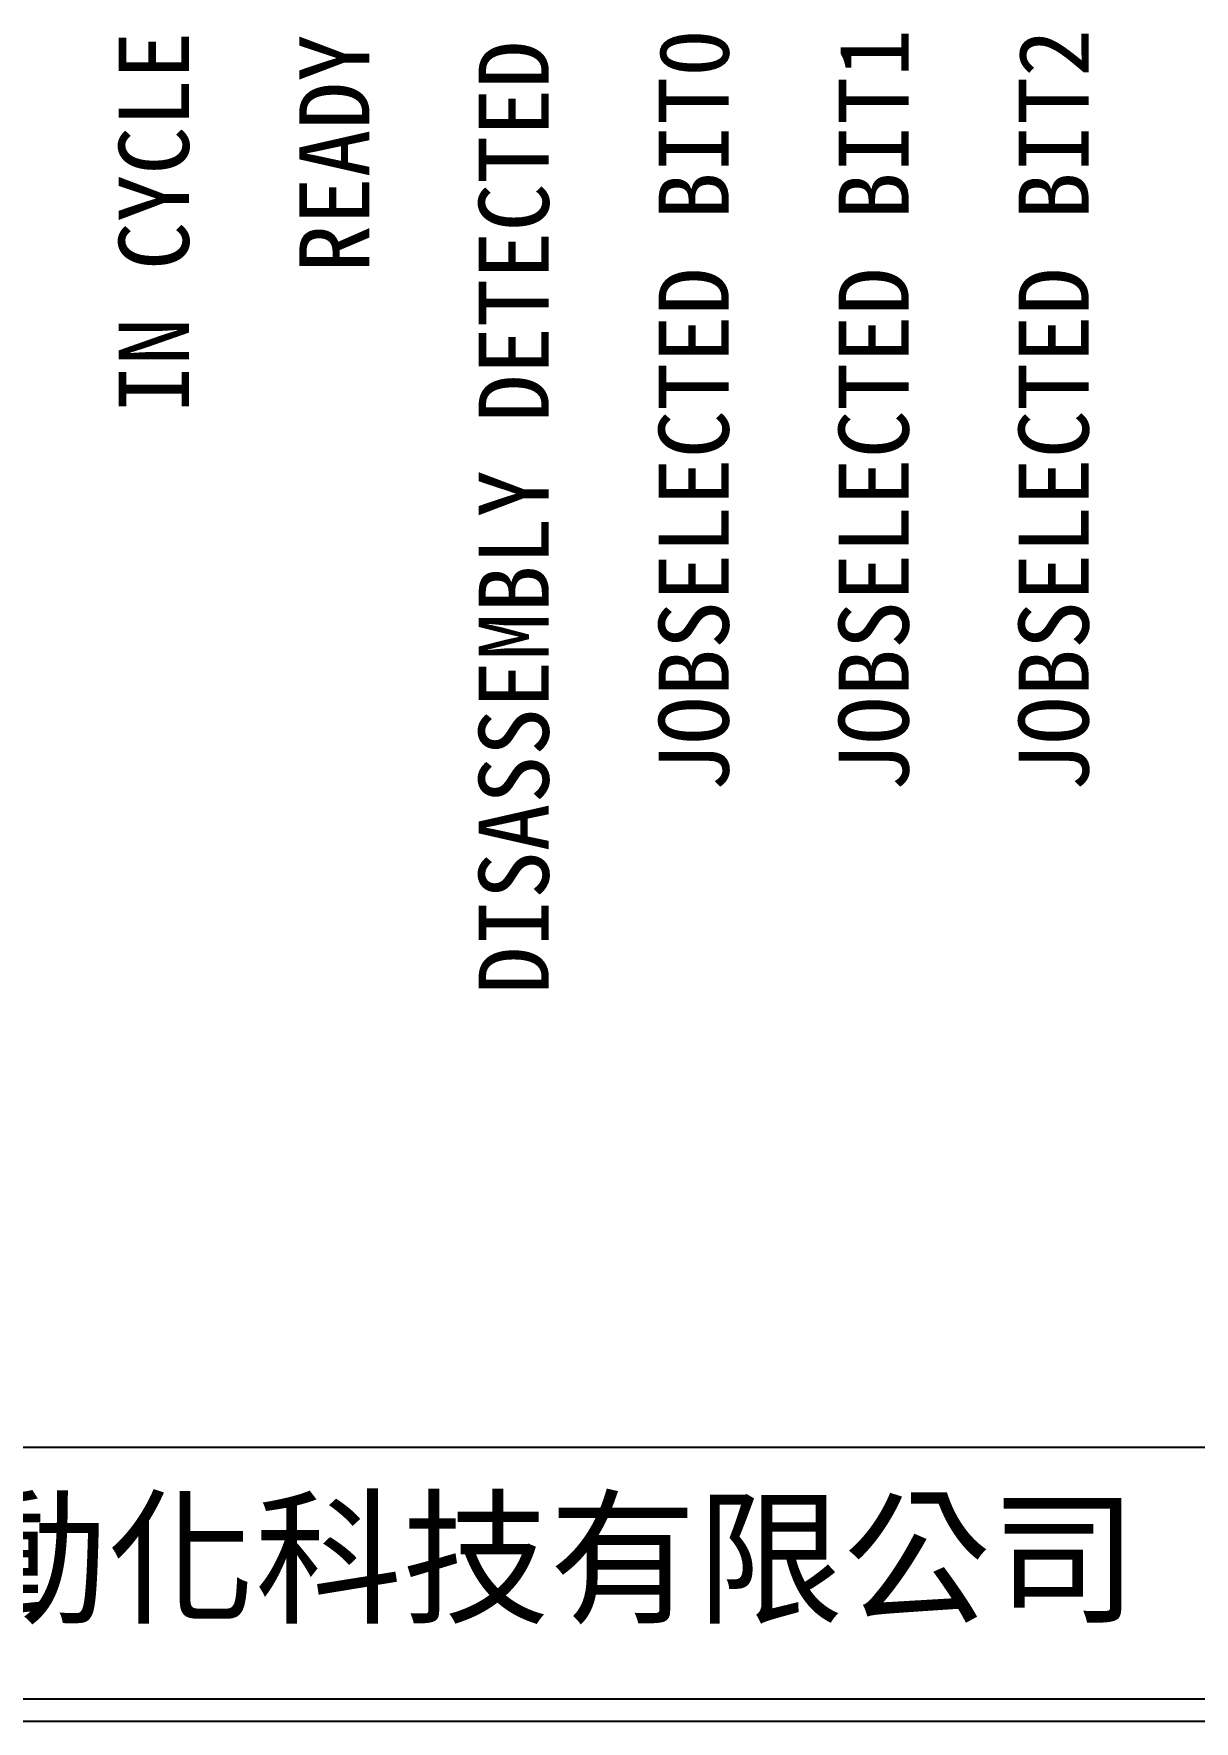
# Model space of a CAD drawing. Extents: x 958 to 1245, y -205 to -1.
# Drawn here: x 1025.1 to 1089.7, y -205 to -111.1 of the extents above; entities that cross this region are included whole.
import ezdxf

# ---------------------------------------------------------------- set-up
doc = ezdxf.new("R2010")
doc.units = 0
doc.layers.add('圖框層', color=7, linetype='CONTINUOUS')
doc.layers.add('標尺寸層', color=3, linetype='CONTINUOUS')
doc.styles.add('CNS', font='romanc.shx', dxfattribs={"bigfont": 'chineset.shx'})
doc.styles.add('STSL', font='kaiu.ttf')

msp = doc.modelspace()

# ---------------------------------------------------------------- linework, layer by layer
at = {"layer": '圖框層', "color": 7}
for p, q in [((959.143, -189.715), (1243.643, -189.715)), ((959.143, -203.715), (1243.643, -203.715)), ((957.893, -204.964), (1244.893, -204.964))]:
    msp.add_line(p, q, dxfattribs=at)

# ---------------------------------------------------------------- texts
at = {"layer": '圖框層', "color": 4, "style": 'STSL'}
msp.add_text('泓陞自動化科技有限公司', height=6, dxfattribs=at).set_placement((996.496, -198.888))
at = {"layer": '標尺寸層', "color": 7, "char_height": 3.9, "attachment_point": 5, "rotation": 90, "style": 'CNS'}
for s, insert, width in [('{\\fDFKai-SB|b0|i0|c136|p65;IN CYCLE}', (1031.821, -121.555), 27.09725), ('{\\fDFKai-SB|b0|i0|c136|p65;READY}', (1041.831, -117.722), 19.43023), ('{\\fDFKai-SB|b0|i0|c136|p65;DISASSEMBLY DETECTED}', (1051.841, -137.984), 59.95355), ('{\\fDFKai-SB|b0|i0|c136|p65;JOBSELECTED BIT0}', (1061.851, -132.032), 48.0512), ('{\\fDFKai-SB|b0|i0|c136|p65;JOBSELECTED BIT1}', (1071.861, -132.032), 48.0512), ('{\\fDFKai-SB|b0|i0|c136|p65;JOBSELECTED BIT2}', (1081.871, -132.032), 48.0512)]:
    msp.add_mtext(s, dxfattribs=dict(at, insert=insert, width=width))

doc.saveas('drawing.dxf')
